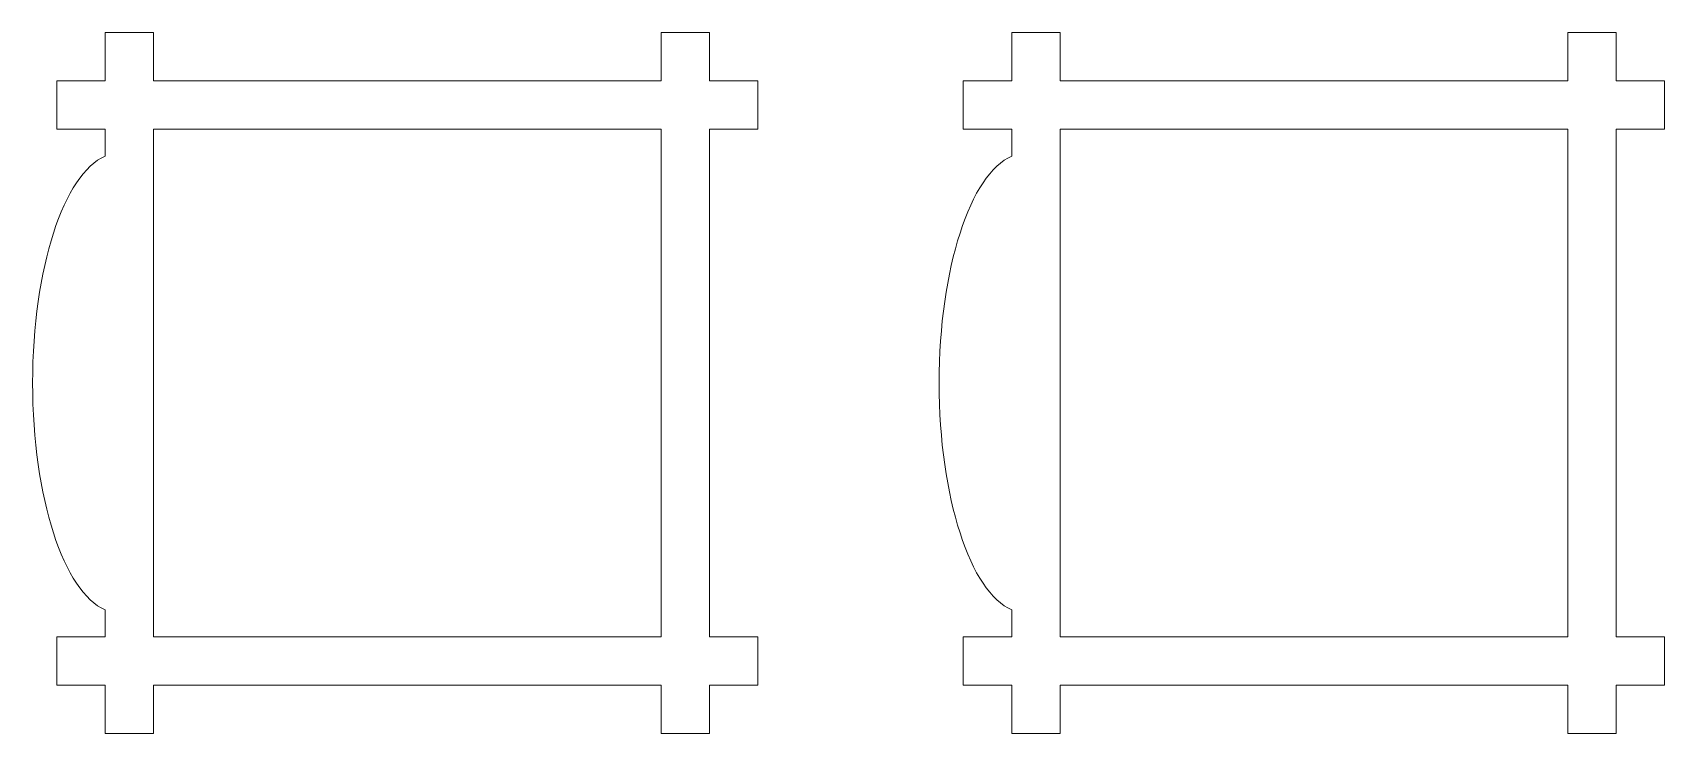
# Model space of a CAD drawing. Header units: centimetres. Extents: x -50 to 50, y -57 to 83.
# Drawn here: x -31.2 to -17.7, y -26.55 to -20.75 of the extents above; entities that cross this region are included whole.
import ezdxf

# ---------------------------------------------------------------- set-up
doc = ezdxf.new("R2010")
doc.units = ezdxf.units.CM
doc.header["$MEASUREMENT"] = 0
doc.layers.add('Layer 1', color=7, linetype='Continuous')

msp = doc.modelspace()

# ---------------------------------------------------------------- linework, layer by layer
at = {"layer": 'Layer 1', "color": 250, "lineweight": 9}
for points, knots in [([(-30.59682, -26.55178), (-30.59682, -26.55178), (-30.59682, -26.15177), (-30.59682, -26.15177), (-30.59682, -26.15177), (-30.59682, -26.15177), (-30.9968, -26.15177), (-30.9968, -26.15177), (-30.9968, -26.15177), (-30.9968, -26.15177), (-30.9968, -25.75177), (-30.9968, -25.75177), (-30.9968, -25.75177), (-30.9968, -25.75177), (-30.59682, -25.75177), (-30.59682, -25.75177), (-30.59682, -25.75177), (-30.59682, -25.75177), (-30.59682, -25.52891), (-30.59682, -25.52891), (-30.59682, -25.52891), (-30.93673, -25.38708), (-31.19682, -24.60069), (-31.19682, -23.65177), (-31.19682, -23.65177), (-31.19682, -22.70285), (-30.93673, -21.91646), (-30.59682, -21.77463), (-30.59682, -21.77463), (-30.59682, -21.77463), (-30.59682, -21.55177), (-30.59682, -21.55177), (-30.59682, -21.55177), (-30.59682, -21.55177), (-30.9968, -21.55177), (-30.9968, -21.55177), (-30.9968, -21.55177), (-30.9968, -21.55177), (-30.9968, -21.15177), (-30.9968, -21.15177), (-30.9968, -21.15177), (-30.9968, -21.15177), (-30.59682, -21.15177), (-30.59682, -21.15177), (-30.59682, -21.15177), (-30.59682, -21.15177), (-30.59682, -20.75178), (-30.59682, -20.75178), (-30.59682, -20.75178), (-30.59682, -20.75178), (-30.19682, -20.75178), (-30.19682, -20.75178), (-30.19682, -20.75178), (-30.19682, -20.75178), (-30.19682, -21.15177), (-30.19682, -21.15177), (-30.19682, -21.15177), (-30.19682, -21.15177), (-25.99682, -21.15177), (-25.99682, -21.15177), (-25.99682, -21.15177), (-25.99682, -21.15177), (-25.99682, -20.75178), (-25.99682, -20.75178), (-25.99682, -20.75178), (-25.99682, -20.75178), (-25.59682, -20.75178), (-25.59682, -20.75178), (-25.59682, -20.75178), (-25.59682, -20.75178), (-25.59682, -21.15177), (-25.59682, -21.15177), (-25.59682, -21.15177), (-25.59682, -21.15177), (-25.1968, -21.15177), (-25.1968, -21.15177), (-25.1968, -21.15177), (-25.1968, -21.15177), (-25.1968, -21.55177), (-25.1968, -21.55177), (-25.1968, -21.55177), (-25.1968, -21.55177), (-25.59682, -21.55177), (-25.59682, -21.55177), (-25.59682, -21.55177), (-25.59682, -21.55177), (-25.59682, -25.75177), (-25.59682, -25.75177), (-25.59682, -25.75177), (-25.59682, -25.75177), (-25.1968, -25.75177), (-25.1968, -25.75177), (-25.1968, -25.75177), (-25.1968, -25.75177), (-25.1968, -26.15177), (-25.1968, -26.15177), (-25.1968, -26.15177), (-25.1968, -26.15177), (-25.59682, -26.15177), (-25.59682, -26.15177), (-25.59682, -26.15177), (-25.59682, -26.15177), (-25.59682, -26.55178), (-25.59682, -26.55178), (-25.59682, -26.55178), (-25.59682, -26.55178), (-25.99682, -26.55178), (-25.99682, -26.55178), (-25.99682, -26.55178), (-25.99682, -26.55178), (-25.99682, -26.15177), (-25.99682, -26.15177), (-25.99682, -26.15177), (-25.99682, -26.15177), (-30.19682, -26.15177), (-30.19682, -26.15177), (-30.19682, -26.15177), (-30.19682, -26.15177), (-30.19682, -26.55178), (-30.19682, -26.55178), (-30.19682, -26.55178), (-30.19682, -26.55178), (-30.59682, -26.55178), (-30.59682, -26.55178)], [0, 0, 0, 0, 0.03125, 0.03125, 0.03125, 0.03125, 0.0625, 0.0625, 0.0625, 0.0625, 0.09375, 0.09375, 0.09375, 0.09375, 0.125, 0.125, 0.125, 0.125, 0.15625, 0.15625, 0.15625, 0.15625, 0.1875, 0.1875, 0.1875, 0.1875, 0.21875, 0.21875, 0.21875, 0.21875, 0.25, 0.25, 0.25, 0.25, 0.28125, 0.28125, 0.28125, 0.28125, 0.3125, 0.3125, 0.3125, 0.3125, 0.34375, 0.34375, 0.34375, 0.34375, 0.375, 0.375, 0.375, 0.375, 0.40625, 0.40625, 0.40625, 0.40625, 0.4375, 0.4375, 0.4375, 0.4375, 0.46875, 0.46875, 0.46875, 0.46875, 0.5, 0.5, 0.5, 0.5, 0.53125, 0.53125, 0.53125, 0.53125, 0.5625, 0.5625, 0.5625, 0.5625, 0.59375, 0.59375, 0.59375, 0.59375, 0.625, 0.625, 0.625, 0.625, 0.65625, 0.65625, 0.65625, 0.65625, 0.6875, 0.6875, 0.6875, 0.6875, 0.71875, 0.71875, 0.71875, 0.71875, 0.75, 0.75, 0.75, 0.75, 0.78125, 0.78125, 0.78125, 0.78125, 0.8125, 0.8125, 0.8125, 0.8125, 0.84375, 0.84375, 0.84375, 0.84375, 0.875, 0.875, 0.875, 0.875, 0.90625, 0.90625, 0.90625, 0.90625, 0.9375, 0.9375, 0.9375, 0.9375, 1, 1, 1, 1]), ([(-23.09682, -26.55178), (-23.09682, -26.55178), (-23.09682, -26.15177), (-23.09682, -26.15177), (-23.09682, -26.15177), (-23.09682, -26.15177), (-23.4968, -26.15177), (-23.4968, -26.15177), (-23.4968, -26.15177), (-23.4968, -26.15177), (-23.4968, -25.75177), (-23.4968, -25.75177), (-23.4968, -25.75177), (-23.4968, -25.75177), (-23.09682, -25.75177), (-23.09682, -25.75177), (-23.09682, -25.75177), (-23.09682, -25.75177), (-23.09682, -25.52891), (-23.09682, -25.52891), (-23.09682, -25.52891), (-23.43673, -25.38708), (-23.69682, -24.60069), (-23.69682, -23.65177), (-23.69682, -23.65177), (-23.69682, -22.70285), (-23.43673, -21.91646), (-23.09682, -21.77463), (-23.09682, -21.77463), (-23.09682, -21.77463), (-23.09682, -21.55177), (-23.09682, -21.55177), (-23.09682, -21.55177), (-23.09682, -21.55177), (-23.4968, -21.55177), (-23.4968, -21.55177), (-23.4968, -21.55177), (-23.4968, -21.55177), (-23.4968, -21.15177), (-23.4968, -21.15177), (-23.4968, -21.15177), (-23.4968, -21.15177), (-23.09682, -21.15177), (-23.09682, -21.15177), (-23.09682, -21.15177), (-23.09682, -21.15177), (-23.09682, -20.75178), (-23.09682, -20.75178), (-23.09682, -20.75178), (-23.09682, -20.75178), (-22.69682, -20.75178), (-22.69682, -20.75178), (-22.69682, -20.75178), (-22.69682, -20.75178), (-22.69682, -21.15177), (-22.69682, -21.15177), (-22.69682, -21.15177), (-22.69682, -21.15177), (-18.49682, -21.15177), (-18.49682, -21.15177), (-18.49682, -21.15177), (-18.49682, -21.15177), (-18.49682, -20.75178), (-18.49682, -20.75178), (-18.49682, -20.75178), (-18.49682, -20.75178), (-18.09682, -20.75178), (-18.09682, -20.75178), (-18.09682, -20.75178), (-18.09682, -20.75178), (-18.09682, -21.15177), (-18.09682, -21.15177), (-18.09682, -21.15177), (-18.09682, -21.15177), (-17.6968, -21.15177), (-17.6968, -21.15177), (-17.6968, -21.15177), (-17.6968, -21.15177), (-17.6968, -21.55177), (-17.6968, -21.55177), (-17.6968, -21.55177), (-17.6968, -21.55177), (-18.09682, -21.55177), (-18.09682, -21.55177), (-18.09682, -21.55177), (-18.09682, -21.55177), (-18.09682, -25.75177), (-18.09682, -25.75177), (-18.09682, -25.75177), (-18.09682, -25.75177), (-17.6968, -25.75177), (-17.6968, -25.75177), (-17.6968, -25.75177), (-17.6968, -25.75177), (-17.6968, -26.15177), (-17.6968, -26.15177), (-17.6968, -26.15177), (-17.6968, -26.15177), (-18.09682, -26.15177), (-18.09682, -26.15177), (-18.09682, -26.15177), (-18.09682, -26.15177), (-18.09682, -26.55178), (-18.09682, -26.55178), (-18.09682, -26.55178), (-18.09682, -26.55178), (-18.49682, -26.55178), (-18.49682, -26.55178), (-18.49682, -26.55178), (-18.49682, -26.55178), (-18.49682, -26.15177), (-18.49682, -26.15177), (-18.49682, -26.15177), (-18.49682, -26.15177), (-22.69682, -26.15177), (-22.69682, -26.15177), (-22.69682, -26.15177), (-22.69682, -26.15177), (-22.69682, -26.55178), (-22.69682, -26.55178), (-22.69682, -26.55178), (-22.69682, -26.55178), (-23.09682, -26.55178), (-23.09682, -26.55178)], [0, 0, 0, 0, 0.03125, 0.03125, 0.03125, 0.03125, 0.0625, 0.0625, 0.0625, 0.0625, 0.09375, 0.09375, 0.09375, 0.09375, 0.125, 0.125, 0.125, 0.125, 0.15625, 0.15625, 0.15625, 0.15625, 0.1875, 0.1875, 0.1875, 0.1875, 0.21875, 0.21875, 0.21875, 0.21875, 0.25, 0.25, 0.25, 0.25, 0.28125, 0.28125, 0.28125, 0.28125, 0.3125, 0.3125, 0.3125, 0.3125, 0.34375, 0.34375, 0.34375, 0.34375, 0.375, 0.375, 0.375, 0.375, 0.40625, 0.40625, 0.40625, 0.40625, 0.4375, 0.4375, 0.4375, 0.4375, 0.46875, 0.46875, 0.46875, 0.46875, 0.5, 0.5, 0.5, 0.5, 0.53125, 0.53125, 0.53125, 0.53125, 0.5625, 0.5625, 0.5625, 0.5625, 0.59375, 0.59375, 0.59375, 0.59375, 0.625, 0.625, 0.625, 0.625, 0.65625, 0.65625, 0.65625, 0.65625, 0.6875, 0.6875, 0.6875, 0.6875, 0.71875, 0.71875, 0.71875, 0.71875, 0.75, 0.75, 0.75, 0.75, 0.78125, 0.78125, 0.78125, 0.78125, 0.8125, 0.8125, 0.8125, 0.8125, 0.84375, 0.84375, 0.84375, 0.84375, 0.875, 0.875, 0.875, 0.875, 0.90625, 0.90625, 0.90625, 0.90625, 0.9375, 0.9375, 0.9375, 0.9375, 1, 1, 1, 1]), ([(-30.19682, -21.55177), (-30.19682, -21.55177), (-30.19682, -25.75177), (-30.19682, -25.75177), (-30.19682, -25.75177), (-30.19682, -25.75177), (-25.99682, -25.75177), (-25.99682, -25.75177), (-25.99682, -25.75177), (-25.99682, -25.75177), (-25.99682, -21.55177), (-25.99682, -21.55177), (-25.99682, -21.55177), (-25.99682, -21.55177), (-30.19682, -21.55177), (-30.19682, -21.55177)], [0, 0, 0, 0, 0.2, 0.2, 0.2, 0.2, 0.4, 0.4, 0.4, 0.4, 0.6, 0.6, 0.6, 0.6, 1, 1, 1, 1]), ([(-22.69682, -21.55177), (-22.69682, -21.55177), (-22.69682, -25.75177), (-22.69682, -25.75177), (-22.69682, -25.75177), (-22.69682, -25.75177), (-18.49682, -25.75177), (-18.49682, -25.75177), (-18.49682, -25.75177), (-18.49682, -25.75177), (-18.49682, -21.55177), (-18.49682, -21.55177), (-18.49682, -21.55177), (-18.49682, -21.55177), (-22.69682, -21.55177), (-22.69682, -21.55177)], [0, 0, 0, 0, 0.2, 0.2, 0.2, 0.2, 0.4, 0.4, 0.4, 0.4, 0.6, 0.6, 0.6, 0.6, 1, 1, 1, 1])]:
    msp.add_open_spline(points, degree=3, knots=knots, dxfattribs=at)

doc.saveas('drawing.dxf')
